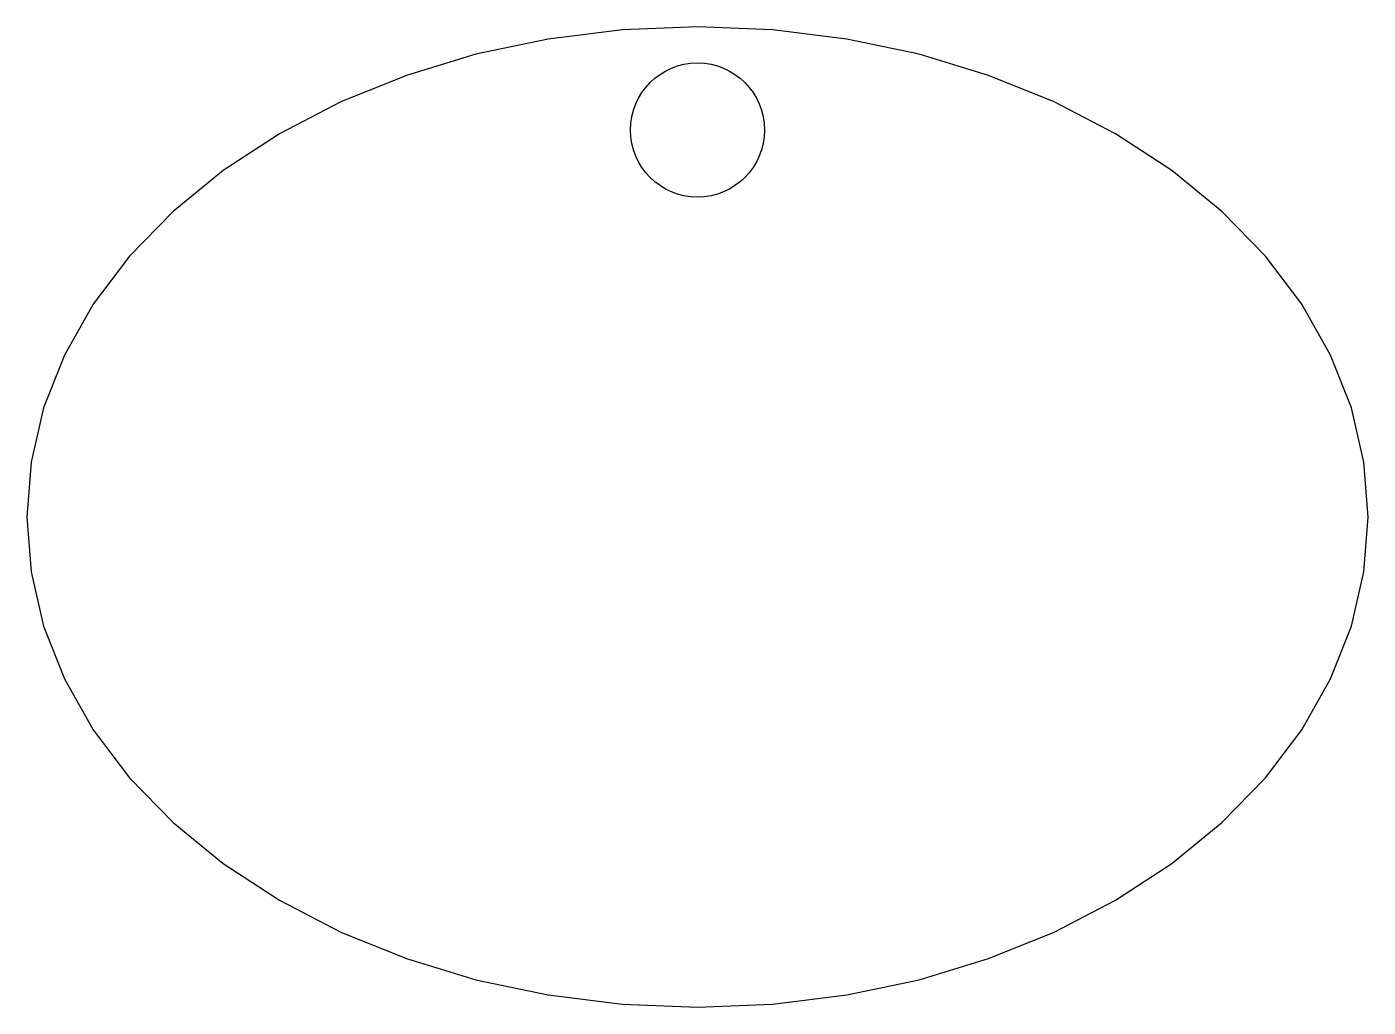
# Model space of a CAD drawing. Header units: millimetres. Extents: x -260 to 260, y -190 to 190.
import ezdxf

# ---------------------------------------------------------------- set-up
doc = ezdxf.new("R2010")
doc.units = ezdxf.units.MM

msp = doc.modelspace()

# ---------------------------------------------------------------- linework, layer by layer
msp.add_lwpolyline([(260, 0), (258.37, 21.27), (253.48, 42.28), (245.41, 62.75), (234.25, 82.44), (220.15, 101.09), (203.28, 118.46), (183.85, 134.35), (162.11, 148.55), (138.33, 160.88), (112.81, 171.18), (85.87, 179.34), (57.86, 185.24), (29.11, 188.81), (0, 190), (-29.11, 188.81), (-57.86, 185.24), (-85.87, 179.34), (-112.81, 171.18), (-138.33, 160.88), (-162.11, 148.55), (-183.85, 134.35), (-203.28, 118.46), (-220.15, 101.09), (-234.25, 82.44), (-245.41, 62.75), (-253.48, 42.28), (-258.37, 21.27), (-260, 0), (-258.37, -21.27), (-253.48, -42.28), (-245.41, -62.75), (-234.25, -82.44), (-220.15, -101.09), (-203.28, -118.46), (-183.85, -134.35), (-162.11, -148.55), (-138.33, -160.88), (-112.81, -171.18), (-85.87, -179.34), (-57.86, -185.24), (-29.11, -188.81), (0, -190), (29.11, -188.81), (57.86, -185.24), (85.87, -179.34), (112.81, -171.18), (138.33, -160.88), (162.11, -148.55), (183.85, -134.35), (203.28, -118.46), (220.15, -101.09), (234.25, -82.44), (245.41, -62.75), (253.48, -42.28), (258.37, -21.27)], close=True)
msp.add_circle((0, 150), 26)

doc.saveas('drawing.dxf')
